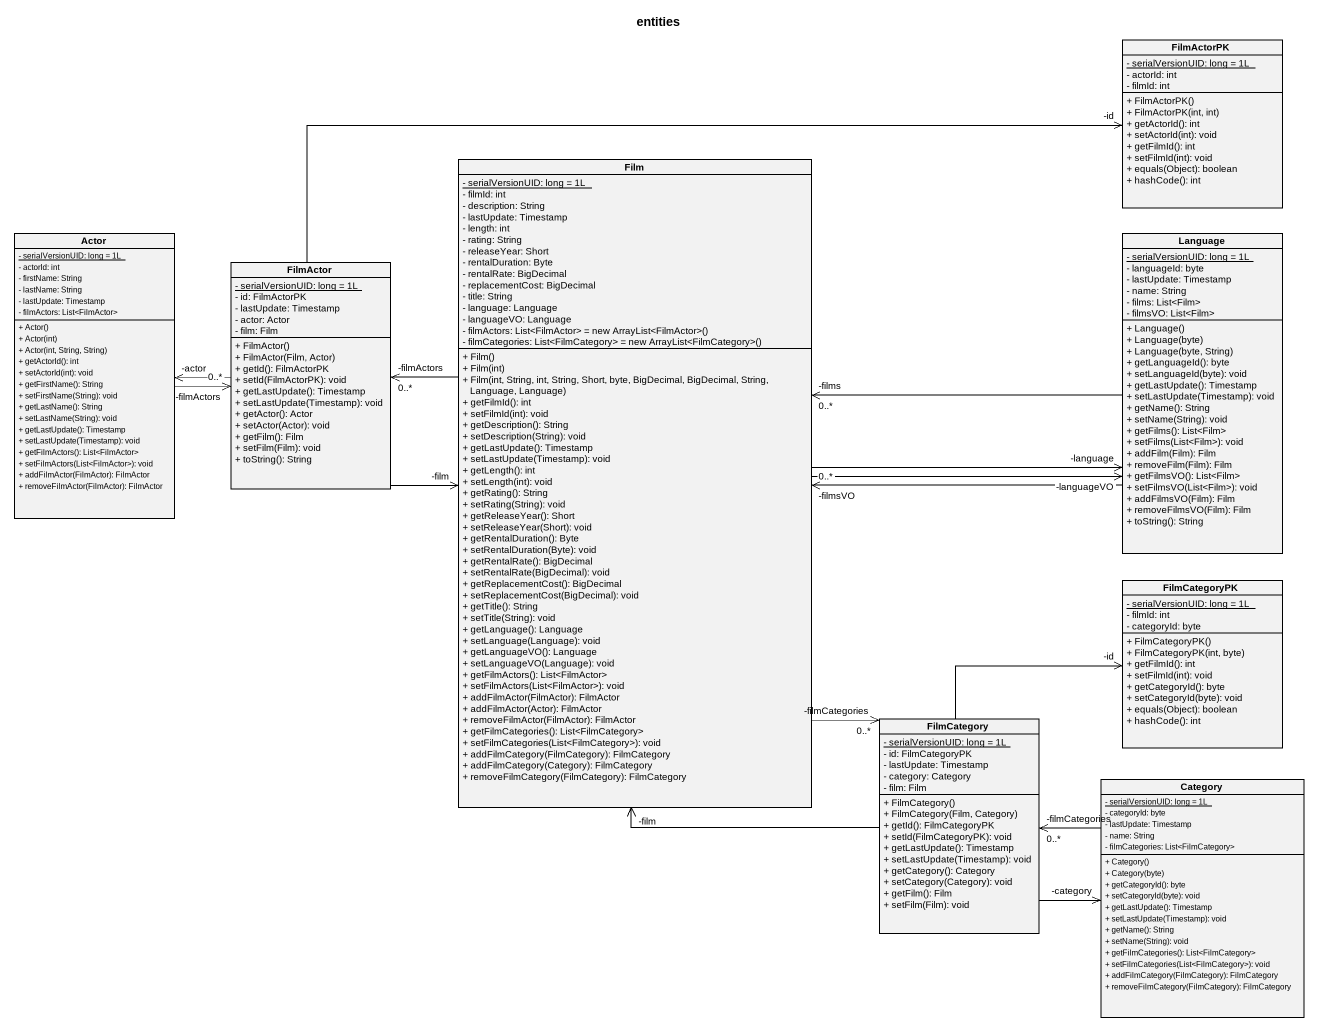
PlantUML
@startuml
title entities
hide circle
hide empty members
skinparam classAttributeIconSize 0
class FilmActorPK {
  {static} - serialVersionUID: long = 1L
  - actorId: int
  - filmId: int
  + FilmActorPK()
  + FilmActorPK(int, int)
  + getActorId(): int
  + setActorId(int): void
  + getFilmId(): int
  + setFilmId(int): void
  + equals(Object): boolean
  + hashCode(): int
}
class Film {
  {static} - serialVersionUID: long = 1L
  - filmId: int
  - description: String
  - lastUpdate: Timestamp
  - length: int
  - rating: String
  - releaseYear: Short
  - rentalDuration: Byte
  - rentalRate: BigDecimal
  - replacementCost: BigDecimal
  - title: String
  - language: Language
  - languageVO: Language
  {field} - filmActors: List<FilmActor> = new ArrayList<FilmActor>()
  {field} - filmCategories: List<FilmCategory> = new ArrayList<FilmCategory>()
  + Film()
  + Film(int)
  + Film(int, String, int, String, Short, byte, BigDecimal, BigDecimal, String, Language, Language)
  + getFilmId(): int
  + setFilmId(int): void
  + getDescription(): String
  + setDescription(String): void
  + getLastUpdate(): Timestamp
  + setLastUpdate(Timestamp): void
  + getLength(): int
  + setLength(int): void
  + getRating(): String
  + setRating(String): void
  + getReleaseYear(): Short
  + setReleaseYear(Short): void
  + getRentalDuration(): Byte
  + setRentalDuration(Byte): void
  + getRentalRate(): BigDecimal
  + setRentalRate(BigDecimal): void
  + getReplacementCost(): BigDecimal
  + setReplacementCost(BigDecimal): void
  + getTitle(): String
  + setTitle(String): void
  + getLanguage(): Language
  + setLanguage(Language): void
  + getLanguageVO(): Language
  + setLanguageVO(Language): void
  + getFilmActors(): List<FilmActor>
  + setFilmActors(List<FilmActor>): void
  + addFilmActor(FilmActor): FilmActor
  + addFilmActor(Actor): FilmActor
  + removeFilmActor(FilmActor): FilmActor
  + getFilmCategories(): List<FilmCategory>
  + setFilmCategories(List<FilmCategory>): void
  + addFilmCategory(FilmCategory): FilmCategory
  + addFilmCategory(Category): FilmCategory
  + removeFilmCategory(FilmCategory): FilmCategory
}
class "Actor" as Actor_ {
  {static} - serialVersionUID: long = 1L
  - actorId: int
  - firstName: String
  - lastName: String
  - lastUpdate: Timestamp
  - filmActors: List<FilmActor>
  + Actor()
  + Actor(int)
  + Actor(int, String, String)
  + getActorId(): int
  + setActorId(int): void
  + getFirstName(): String
  + setFirstName(String): void
  + getLastName(): String
  + setLastName(String): void
  + getLastUpdate(): Timestamp
  + setLastUpdate(Timestamp): void
  + getFilmActors(): List<FilmActor>
  + setFilmActors(List<FilmActor>): void
  + addFilmActor(FilmActor): FilmActor
  + removeFilmActor(FilmActor): FilmActor
}
class Language {
  {static} - serialVersionUID: long = 1L
  - languageId: byte
  - lastUpdate: Timestamp
  - name: String
  - films: List<Film>
  - filmsVO: List<Film>
  + Language()
  + Language(byte)
  + Language(byte, String)
  + getLanguageId(): byte
  + setLanguageId(byte): void
  + getLastUpdate(): Timestamp
  + setLastUpdate(Timestamp): void
  + getName(): String
  + setName(String): void
  + getFilms(): List<Film>
  + setFilms(List<Film>): void
  + addFilm(Film): Film
  + removeFilm(Film): Film
  + getFilmsVO(): List<Film>
  + setFilmsVO(List<Film>): void
  + addFilmsVO(Film): Film
  + removeFilmsVO(Film): Film
  + toString(): String
}
class FilmActor {
  {static} - serialVersionUID: long = 1L
  - id: FilmActorPK
  - lastUpdate: Timestamp
  - actor: Actor
  - film: Film
  + FilmActor()
  + FilmActor(Film, Actor)
  + getId(): FilmActorPK
  + setId(FilmActorPK): void
  + getLastUpdate(): Timestamp
  + setLastUpdate(Timestamp): void
  + getActor(): Actor
  + setActor(Actor): void
  + getFilm(): Film
  + setFilm(Film): void
  + toString(): String
}
class FilmCategoryPK {
  {static} - serialVersionUID: long = 1L
  - filmId: int
  - categoryId: byte
  + FilmCategoryPK()
  + FilmCategoryPK(int, byte)
  + getFilmId(): int
  + setFilmId(int): void
  + getCategoryId(): byte
  + setCategoryId(byte): void
  + equals(Object): boolean
  + hashCode(): int
}
class FilmCategory {
  {static} - serialVersionUID: long = 1L
  - id: FilmCategoryPK
  - lastUpdate: Timestamp
  - category: Category
  - film: Film
  + FilmCategory()
  + FilmCategory(Film, Category)
  + getId(): FilmCategoryPK
  + setId(FilmCategoryPK): void
  + getLastUpdate(): Timestamp
  + setLastUpdate(Timestamp): void
  + getCategory(): Category
  + setCategory(Category): void
  + getFilm(): Film
  + setFilm(Film): void
}
class Category {
  {static} - serialVersionUID: long = 1L
  - categoryId: byte
  - lastUpdate: Timestamp
  - name: String
  - filmCategories: List<FilmCategory>
  + Category()
  + Category(byte)
  + getCategoryId(): byte
  + setCategoryId(byte): void
  + getLastUpdate(): Timestamp
  + setLastUpdate(Timestamp): void
  + getName(): String
  + setName(String): void
  + getFilmCategories(): List<FilmCategory>
  + setFilmCategories(List<FilmCategory>): void
  + addFilmCategory(FilmCategory): FilmCategory
  + removeFilmCategory(FilmCategory): FilmCategory
}
Film -right-> "-language" Language
Film -right-> "-languageVO" Language
Film -left-> "-filmActors\n0..*" FilmActor
Film --> "-filmCategories\n0..*" FilmCategory
Actor_ -right-> "-filmActors\n0..*" FilmActor
Language -left-> "-films\n0..*" Film
Language -left-> "-filmsVO\n0..*" Film
FilmActor -right-> "-id" FilmActorPK
FilmActor -right-> "-film" Film
FilmActor -left-> "-actor" Actor_
FilmCategory -up-> "-film" Film
FilmCategory -up-> "-id" FilmCategoryPK
FilmCategory -right-> "-category" Category
Category -left-> "-filmCategories\n0..*" FilmCategory
@enduml
